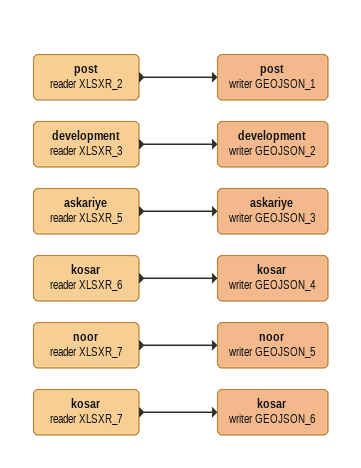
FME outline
post (reader XLSXR_2)
    -> post (writer GEOJSON_1)
post (writer GEOJSON_1)
development (reader XLSXR_3)
    -> development (writer GEOJSON_2)
development (writer GEOJSON_2)
askariye (reader XLSXR_5)
    -> askariye (writer GEOJSON_3)
askariye (writer GEOJSON_3)
kosar (reader XLSXR_6)
    -> kosar (writer GEOJSON_4)
kosar (writer GEOJSON_4)
noor (reader XLSXR_7)
    -> noor (writer GEOJSON_5)
noor (writer GEOJSON_5)
kosar (reader XLSXR_7)
    -> kosar (writer GEOJSON_6)
kosar (writer GEOJSON_6)
